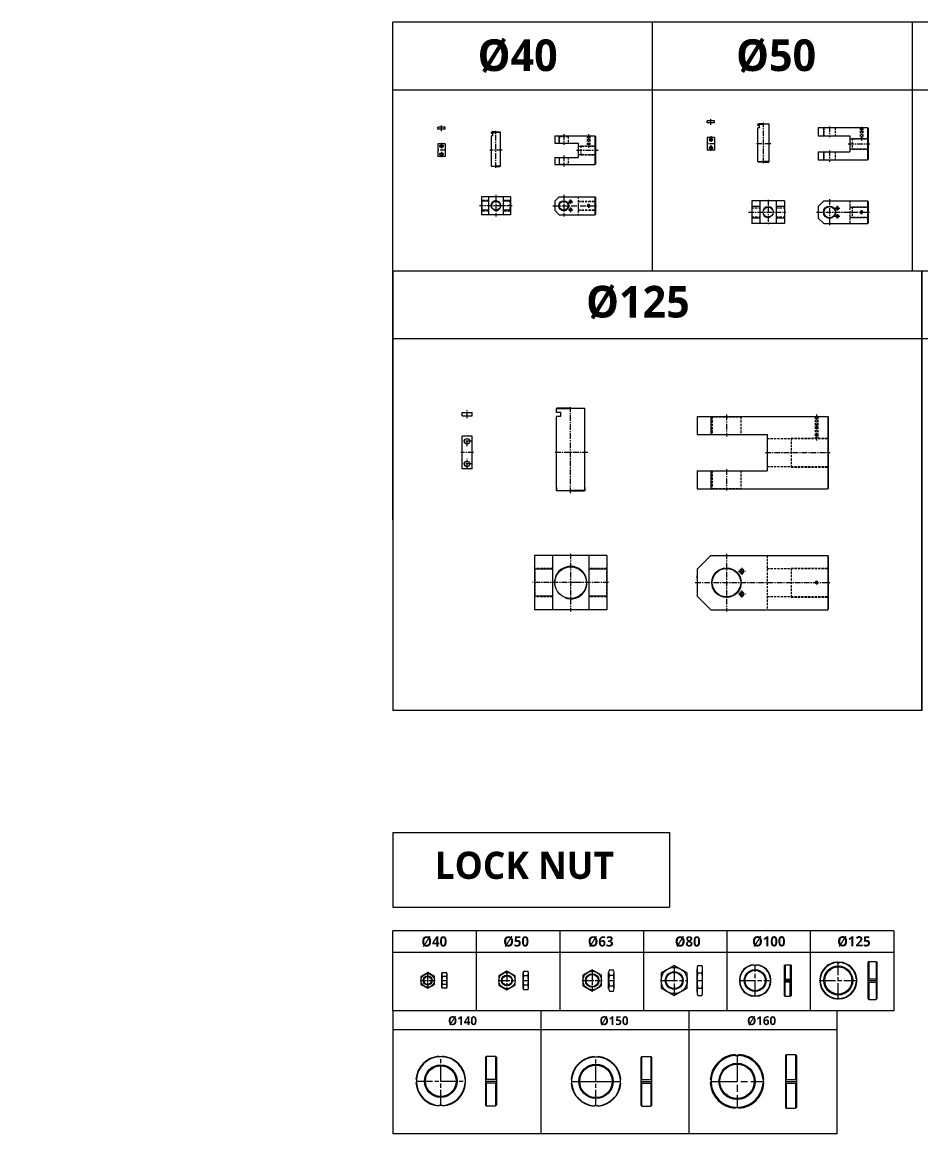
# Model space of a CAD drawing. Extents: x -819 to 3507, y 0 to 5160.
# Drawn here: x -819 to 1169, y 0 to 2457 of the extents above; entities that cross this region are included whole.
import ezdxf

# ---------------------------------------------------------------- set-up
doc = ezdxf.new("R2010")
doc.units = 0
doc.header["$LTSCALE"] = 10
doc.header["$MEASUREMENT"] = 0
for name, pattern in [('AM_ISO08W050', [18, 12, -1.5, 3, -1.5]), ('CENTER', [2, 1.25, -0.25, 0.25, -0.25]), ('HIDDENX2', [0.75, 0.5, -0.25])]:
    doc.linetypes.add(name, pattern=pattern)
doc.layers.get('0').update_dxf_attribs({"linetype": 'CONTINUOUS'})
doc.layers.get('DEFPOINTS').update_dxf_attribs({"linetype": 'CONTINUOUS'})
for name, color, linetype in [('1', 1, 'AM_ISO08W050'), ('BOM-UDEF', 3, 'CONTINUOUS'), ('HID', 2, 'HIDDENX2'), ('Line', 7, 'CONTINUOUS'), ('ML', 7, 'CONTINUOUS'), ('외형선', 3, 'CONTINUOUS'), ('테두리', 7, 'CONTINUOUS')]:
    doc.layers.add(name, color=color, linetype=linetype)
doc.styles.add('GHS', font='romans', dxfattribs={"bigfont": 'ghs'})
doc.styles.add('H', font='txt.shx')
doc.styles.add('문자', font='romans.shx')

msp = doc.modelspace()

# ---------------------------------------------------------------- linework, layer by layer
for p, q in [((0, 1906.9), (0, 2456.9)), ((2908.3, 2456.9), (0, 2456.9)), ((574, 1906.9), (574, 2456.9)), ((1148, 2456.9), (1148, 1906.9)), ((2908.3, 2306.9), (0, 2306.9)), ((2296, 1906.9), (0, 1906.9)), ((0, 1356.9), (0, 1906.9)), ((1169, 1906.9), (0, 1906.9)), ((0, 1906.9), (0, 935.9)), ((3507, 1906.9), (1169, 1906.9)), ((1169, 1906.9), (1169, 935.9)), ((1169, 935.9), (1169, 1906.9)), ((1169, 1756.9), (0, 1756.9)), ((3507, 1756.9), (1169, 1756.9)), ((1169, 935.9), (0, 935.9)), ((1107.2, 448.7), (0, 448.7)), ((0, 271.9), (0, 448.7)), ((184.5, 271.9), (184.5, 448.7)), ((369.1, 448.7), (369.1, 271.9)), ((553.6, 448.7), (553.6, 271.9)), ((738.1, 448.7), (738.1, 271.9)), ((922.6, 448.7), (922.6, 271.9)), ((1107.2, 448.7), (1107.2, 271.9)), ((1107.2, 448.7), (1107.2, 271.9)), ((1107.2, 448.7), (1107.2, 271.9)), ((1107.2, 400.5), (0, 400.5)), ((673.9, 372.3), (682.8, 372.3)), ((797.7, 372.7), (797.7, 373.7)), ((797.7, 372.7), (803.7, 372.7)), ((803.7, 372.7), (803.7, 373.7)), ((865.2, 372.7), (867.2, 373.7)), ((865.2, 372.7), (865.2, 304.9)), ((867.2, 373.7), (878.2, 373.7)), ((867.2, 373.7), (867.2, 341.8)), ((880.2, 372.7), (878.2, 373.7)), ((878.2, 373.7), (878.2, 341.8)), ((880.2, 372.7), (880.2, 304.9)), ((981, 378.7), (981, 379.7)), ((981, 378.7), (988, 378.7)), ((988, 378.7), (988, 379.7)), ((1050, 378.7), (1052, 380.7)), ((1050, 378.7), (1050, 299)), ((1052, 380.7), (1068, 380.7)), ((1052, 380.7), (1052, 342.3)), ((1068, 380.7), (1070, 378.7)), ((1068, 380.7), (1068, 342.3)), ((1070, 378.7), (1070, 299)), ((107.8, 353.8), (109.2, 356.1)), ((107.8, 323.8), (107.8, 353.8)), ((109.2, 356.1), (118.5, 356.1)), ((118.5, 347.5), (109.2, 347.5)), ((119.8, 353.8), (118.5, 356.1)), ((119.8, 323.8), (119.8, 353.8)), ((287.6, 356.8), (289.2, 359.6)), ((287.6, 320.8), (287.6, 356.8)), ((289.2, 359.6), (298, 359.6)), ((298, 349.2), (289.2, 349.2)), ((299.6, 356.8), (298, 359.6)), ((299.6, 320.8), (299.6, 356.8)), ((476.9, 320.5), (476.9, 356.4)), ((478.5, 362.5), (487.3, 362.5)), ((478.5, 350.6), (487.3, 350.6)), ((488.9, 320.5), (488.9, 356.4)), ((488.9, 320.5), (488.9, 356.4)), ((672.4, 313.7), (672.4, 363.9)), ((673.9, 355.6), (682.8, 355.6)), ((684.4, 313.7), (684.4, 363.9)), ((684.4, 315.6), (684.4, 363.9)), ((109.2, 321.5), (107.8, 323.8)), ((118.5, 330.2), (109, 330.2)), ((118.5, 321.5), (109.2, 321.5)), ((118.5, 321.5), (119.8, 323.8)), ((289.2, 318), (287.6, 320.8)), ((298, 328.4), (289.2, 328.4)), ((298, 318), (299.6, 320.8)), ((478.5, 327), (487.3, 327)), ((673.9, 322.1), (682.8, 322.1)), ((766.8, 341.8), (765.8, 341.8)), ((766.8, 335.8), (765.8, 335.8)), ((766.8, 341.8), (766.8, 335.8)), ((834.6, 341.8), (835.6, 341.8)), ((834.6, 341.8), (834.6, 335.8)), ((834.6, 335.8), (835.6, 335.8)), ((865.2, 341.8), (880.2, 341.8)), ((865.2, 335.8), (880.2, 335.8)), ((867.2, 303.9), (867.2, 335.8)), ((878.2, 303.9), (878.2, 335.8)), ((944.7, 342.3), (943.7, 342.3)), ((944.7, 335.3), (943.7, 335.3)), ((944.7, 342.3), (944.7, 335.3)), ((1024.4, 342.3), (1025.4, 342.3)), ((1024.4, 342.3), (1024.4, 335.3)), ((1024.4, 335.3), (1025.4, 335.3)), ((1050, 342.3), (1070, 342.3)), ((1050, 335.3), (1070, 335.3)), ((1052, 335.3), (1052, 297)), ((1068, 335.3), (1068, 297)), ((298, 318), (289.2, 318)), ((478.5, 315.1), (487.3, 315.1)), ((673.9, 305.3), (682.8, 305.3)), ((797.7, 304.9), (797.7, 303.9)), ((797.7, 304.9), (803.7, 304.9)), ((803.7, 304.9), (803.7, 303.9)), ((865.2, 304.9), (867.2, 303.9)), ((867.2, 303.9), (878.2, 303.9)), ((880.2, 304.9), (878.2, 303.9)), ((981, 299), (981, 298)), ((981, 299), (988, 299)), ((988, 299), (988, 298)), ((1050, 299), (1052, 297)), ((1052, 297), (1068, 297)), ((1068, 297), (1070, 299)), ((1107.2, 271.9), (0, 271.9)), ((0, 271.9), (0, 0)), ((982.1, 271.9), (0, 271.9)), ((327.4, 0), (327.4, 271.9)), ((654.7, 0), (654.7, 271.9)), ((982.1, 0), (982.1, 271.9)), ((982.1, 229.9), (0, 229.9)), ((756.8, 175.2), (756.8, 173.2)), ((756.8, 173.2), (764.8, 173.2)), ((764.8, 175.2), (764.8, 173.2)), ((867.9, 173.2), (869.9, 175.2)), ((867.9, 173.2), (867.9, 58.4)), ((869.9, 175.2), (889.9, 175.2)), ((869.9, 119.8), (869.9, 175.2)), ((889.9, 175.2), (891.9, 173.2)), ((889.9, 175.2), (889.9, 119.8)), ((891.9, 173.2), (891.9, 58.4)), ((101.8, 171.2), (101.8, 170.2)), ((109.8, 170.2), (101.8, 170.2)), ((109.8, 171.2), (109.8, 170.2)), ((204.8, 169.2), (206.8, 171.2)), ((204.8, 169.2), (204.8, 63.5)), ((206.8, 171.2), (226.8, 171.2)), ((206.8, 120.4), (206.8, 171.2)), ((226.8, 171.2), (228.8, 169.2)), ((226.8, 171.2), (226.8, 120.4)), ((228.8, 169.2), (228.8, 63.5)), ((444.9, 170.7), (444.9, 169.6)), ((452.9, 169.6), (444.9, 169.6)), ((452.9, 170.7), (452.9, 169.6)), ((547.9, 168.7), (549.9, 170.7)), ((547.9, 168.7), (547.9, 62.9)), ((549.9, 170.7), (569.9, 170.7)), ((549.9, 119.8), (549.9, 170.7)), ((569.9, 170.7), (571.9, 168.7)), ((569.9, 170.7), (569.9, 119.8)), ((571.9, 168.7), (571.9, 62.9)), ((51.9, 120.4), (50.9, 120.4)), ((51.9, 112.4), (50.9, 112.4)), ((51.9, 120.4), (51.9, 112.4)), ((159.6, 120.4), (160.6, 120.4)), ((159.6, 120.4), (159.6, 112.4)), ((159.6, 112.4), (160.6, 112.4)), ((204.8, 120.4), (228.8, 120.4)), ((204.8, 112.4), (228.8, 112.4)), ((206.8, 61.5), (206.8, 112.4)), ((226.8, 112.4), (226.8, 61.5)), ((395, 119.8), (394, 119.8)), ((395, 111.8), (394, 111.8)), ((395, 119.8), (395, 111.8)), ((502.7, 119.8), (503.7, 119.8)), ((502.7, 119.8), (502.7, 111.8)), ((502.7, 111.8), (503.7, 111.8)), ((547.9, 119.8), (571.9, 119.8)), ((547.9, 111.8), (571.9, 111.8)), ((549.9, 60.9), (549.9, 111.8)), ((569.9, 111.8), (569.9, 60.9)), ((703.5, 119.8), (701.5, 119.8)), ((703.5, 111.8), (701.5, 111.8)), ((703.5, 119.8), (703.5, 111.8)), ((820.2, 119.8), (818.2, 119.8)), ((818.2, 119.8), (818.2, 111.8)), ((820.2, 111.8), (818.2, 111.8)), ((867.9, 119.8), (891.9, 119.8)), ((867.9, 111.8), (891.9, 111.8)), ((869.9, 56.4), (869.9, 111.8)), ((889.9, 111.8), (889.9, 56.4)), ((101.8, 61.5), (101.8, 62.5)), ((109.8, 62.5), (101.8, 62.5)), ((109.8, 61.5), (109.8, 62.5)), ((204.8, 63.5), (206.8, 61.5)), ((206.8, 61.5), (226.8, 61.5)), ((228.8, 63.5), (226.8, 61.5)), ((444.9, 60.9), (444.9, 61.9)), ((452.9, 61.9), (444.9, 61.9)), ((452.9, 60.9), (452.9, 61.9)), ((547.9, 62.9), (549.9, 60.9)), ((549.9, 60.9), (569.9, 60.9)), ((571.9, 62.9), (569.9, 60.9)), ((756.8, 58.4), (756.8, 56.4)), ((756.8, 58.4), (764.8, 58.4)), ((764.8, 58.4), (764.8, 56.4)), ((867.9, 58.4), (869.9, 56.4)), ((869.9, 56.4), (889.9, 56.4)), ((891.9, 58.4), (889.9, 56.4)), ((982.1, 0), (0, 0))]:
    msp.add_line(p, q)
at = {"color": 3}
msp.add_line((361.4, 1529.5), (361.4, 1585.5), dxfattribs=at)
for points in [[(650.8, 355.6), (621.8, 372.3), (592.8, 355.6), (592.8, 322.1), (621.8, 305.3), (650.8, 322.1)], [(92, 347.5), (77, 356.1), (62, 347.5), (62, 330.2), (77, 321.5), (92, 330.2)], [(270.2, 349.2), (252.2, 359.6), (234.2, 349.2), (234.2, 328.4), (252.2, 318), (270.2, 328.4)], [(461.1, 350.6), (440.6, 362.5), (420.1, 350.6), (420.1, 327), (440.6, 315.1), (461.1, 327)]]:
    msp.add_lwpolyline(points, close=True)
for centre, radius in [((984.5, 338.8), 30), ((77, 338.8), 15), ((77, 338.8), 8.5), ((252.2, 338.8), 18), ((252.2, 338.8), 10.5), ((440.6, 338.8), 20.5), ((621.8, 338.8), 29), ((621.8, 338.8), 18), ((800.7, 338.8), 22.5), ((105.8, 116.4), 34), ((448.9, 115.8), 36), ((760.8, 115.8), 38)]:
    msp.add_circle(centre, radius)
for centre, radius, start, end in [((771.4, 1243.2), 5, 34.3461, 302.9866), ((771.4, 1193.2), 5, 57.0134, 325.6539), ((695.6, 363.9), 23.3, 158.9243, 201.0757), ((661.1, 363.9), 23.3, 338.9243, 21.0757), ((800.7, 338.8), 35, 94.9171, 175.0829), ((800.7, 338.8), 34, 95.0621, 174.9379), ((800.7, 338.8), 35, 4.9171, 85.0829), ((800.7, 338.8), 34, 5.0621, 84.9379), ((984.5, 338.8), 41, 94.8971, 175.1029), ((984.5, 338.8), 40, 95.0198, 174.9802), ((984.5, 338.8), 41, 4.8971, 85.1029), ((984.5, 338.8), 40, 5.0198, 84.9802), ((115.5, 351.8), 7.66, 145.591, 214.409), ((137.8, 338.6), 30, 162.8014, 179.5998), ((112.2, 351.8), 7.66, 325.591, 34.409), ((89.8, 338.6), 30, 0.4002, 17.1986), ((296.8, 354.4), 9.19, 145.591, 214.409), ((323.6, 338.6), 36, 162.8014, 179.5998), ((290.4, 354.4), 9.19, 325.591, 34.409), ((263.6, 338.6), 36, 0.4002, 17.1986), ((488.9, 356.6), 12, 150.5134, 209.4867), ((522.7, 338.8), 45.8, 165.0085, 194.9915), ((476.9, 356.6), 12, 330.5134, 29.4866), ((443.1, 338.8), 45.8, 345.0085, 14.9915), ((763.2, 338.8), 90.8, 169.3723, 190.6277), ((593.6, 338.8), 90.8, 349.3723, 10.6277), ((137.8, 339), 30, 180.4002, 197.1986), ((115.5, 325.8), 7.66, 145.591, 214.409), ((89.8, 339), 30, 342.8014, 359.5998), ((112.2, 325.8), 7.66, 325.591, 34.409), ((323.6, 339.1), 36, 180.4002, 197.1986), ((296.8, 323.2), 9.19, 145.591, 214.409), ((263.6, 339.1), 36, 342.8014, 359.5998), ((290.4, 323.2), 9.19, 325.591, 34.409), ((488.9, 321.1), 12, 150.5134, 209.4866), ((476.9, 321.1), 12, 330.5134, 29.4866), ((695.6, 313.7), 23.3, 158.9243, 201.0757), ((661.1, 313.7), 23.3, 338.9243, 21.0757), ((800.7, 338.8), 35, 184.9171, 265.0829), ((800.7, 338.8), 34, 185.0621, 264.9379), ((800.7, 338.8), 35, 274.9171, 355.0829), ((800.7, 338.8), 34, 275.0621, 354.9379), ((984.5, 338.8), 41, 184.8971, 265.1029), ((984.5, 338.8), 40, 185.0198, 264.9802), ((984.5, 338.8), 40, 275.0198, 354.9802), ((984.5, 338.8), 41, 274.8971, 355.1029), ((760.8, 115.8), 59.5, 93.8547, 176.1453), ((760.8, 115.8), 57.5, 93.989, 176.011), ((760.8, 115.8), 59.5, 3.8547, 86.1453), ((760.8, 115.8), 57.5, 3.989, 86.011), ((105.8, 116.4), 55, 94.1706, 175.8294), ((105.8, 116.4), 54, 94.248, 175.752), ((105.8, 116.4), 55, 4.1706, 85.8294), ((105.8, 116.4), 54, 4.248, 85.752), ((448.9, 115.8), 55, 94.1706, 175.8294), ((448.9, 115.8), 54, 94.248, 175.752), ((448.9, 115.8), 55, 4.1706, 85.8294), ((448.9, 115.8), 54, 4.248, 85.752), ((105.8, 116.4), 55, 184.1706, 265.8294), ((105.8, 116.4), 54, 184.248, 265.752), ((105.8, 116.4), 54, 274.248, 355.752), ((105.8, 116.4), 55, 274.1706, 355.8294), ((448.9, 115.8), 55, 184.1706, 265.8294), ((448.9, 115.8), 54, 184.248, 265.752), ((448.9, 115.8), 54, 274.248, 355.752), ((448.9, 115.8), 55, 274.1706, 355.8294), ((760.8, 115.8), 59.5, 183.8547, 266.1453), ((760.8, 115.8), 57.5, 183.989, 266.011), ((760.8, 115.8), 57.5, 273.989, 356.011), ((760.8, 115.8), 59.5, 273.8547, 356.1453)]:
    msp.add_arc(centre, radius, start, end)
at = {"layer": '1', "ltscale": 0.3}
for p, q in [((621.8, 372.3), (621.8, 305.3)), ((800.7, 303.8), (800.7, 372.8)), ((984.5, 296.8), (984.5, 380.8)), ((592.8, 338.8), (650.8, 338.8)), ((765.7, 338.8), (835.7, 338.8)), ((942.5, 338.8), (1026.5, 338.8)), ((105.8, 61.4), (105.8, 170.2)), ((448.9, 60.8), (448.9, 169.6)), ((51.9, 116.4), (160.8, 116.4)), ((393.9, 115.8), (503.9, 115.8)), ((412.8, 115.8), (503.9, 115.8))]:
    msp.add_line(p, q, dxfattribs=at)
at = {"layer": '1', "ltscale": 0.1}
for p, q in [((77, 321.5), (77, 356.1)), ((62, 338.8), (92, 338.8))]:
    msp.add_line(p, q, dxfattribs=at)
at = {"layer": '1', "ltscale": 0.2}
for p, q in [((252.2, 359.6), (252.2, 318)), ((440.6, 362.5), (440.6, 315.1)), ((234.2, 338.8), (270.2, 338.8)), ((420.1, 338.8), (461.1, 338.8))]:
    msp.add_line(p, q, dxfattribs=at)
at = {"layer": '1'}
for p, q in [((107.8, 338.8), (119.8, 338.8)), ((287.6, 338.8), (299.6, 338.8)), ((476.9, 338.8), (488.9, 338.8)), ((672.4, 338.8), (684.4, 338.8)), ((865.2, 338.8), (880.2, 338.8)), ((1050, 338.8), (1070, 338.8)), ((204.8, 116.4), (228.8, 116.4)), ((547.9, 115.8), (571.9, 115.8)), ((867.9, 115.8), (891.9, 115.8))]:
    msp.add_line(p, q, dxfattribs=at)
at = {"layer": '1', "ltscale": 0.5}
for p, q in [((760.8, 175.3), (760.8, 56.3)), ((701.3, 115.8), (820.3, 115.8))]:
    msp.add_line(p, q, dxfattribs=at)
at = {"layer": 'DEFPOINTS', "color": 0, "linetype": 'ByBlock'}
for p in [(357.7, 2057.5), (672.4, 1224.5), (672.4, 1188.2)]:
    msp.add_point(p, dxfattribs=at)
at = {"layer": 'HID'}
for p, q in [((952.7, 2224), (952.7, 2206)), ((977.7, 2224), (977.7, 2206)), ((1032.6, 2224), (1032.6, 2200.2)), ((1033.1, 2224), (1033.1, 2200.2)), ((1038.1, 2224), (1038.1, 2200.2)), ((1038.6, 2224), (1038.6, 2200.2)), ((367.7, 2204.6), (366.7, 2205.6)), ((367.7, 2204.6), (387.7, 2204.6)), ((367.7, 2204.6), (367.7, 2189.6)), ((387.7, 2204.6), (388.7, 2205.6)), ((387.7, 2204.6), (387.7, 2189.6)), ((429.6, 2205.6), (429.6, 2184)), ((430.2, 2205.6), (430.2, 2184)), ((434.9, 2205.6), (434.9, 2184)), ((435.6, 2205.6), (435.6, 2184)), ((1010.2, 2199.2), (1050.2, 2199.2)), ((1015.2, 2200.2), (1015.2, 2176.2)), ((1015.2, 2200.2), (1050.2, 2200.2)), ((409.7, 2183.3), (447.7, 2183.3)), ((409.7, 2164.8), (447.7, 2164.8)), ((415.7, 2184), (415.7, 2164)), ((415.7, 2184), (447.7, 2184)), ((415.7, 2164), (447.7, 2164)), ((952.7, 2170.5), (952.7, 2152.5)), ((977.7, 2170.5), (977.7, 2152.5)), ((1010.2, 2177.2), (1050.2, 2177.2)), ((1015.2, 2176.2), (1050.2, 2176.2)), ((367.7, 2143.1), (366.7, 2142.1)), ((367.7, 2158.1), (367.7, 2143.1)), ((367.7, 2143.1), (387.7, 2143.1)), ((387.7, 2158.1), (387.7, 2143.1)), ((387.7, 2143.1), (388.7, 2142.1)), ((196.6, 2063.2), (195.6, 2064.2)), ((258.6, 2063.2), (259.6, 2064.2)), ((409.7, 2071.2), (409.7, 2031.2)), ((211.6, 2063.2), (196.6, 2063.2)), ((196.6, 2063.2), (196.6, 2039.2)), ((258.6, 2063.2), (243.6, 2063.2)), ((258.6, 2063.2), (258.6, 2039.2)), ((409.7, 2061.2), (447.7, 2061.2)), ((409.7, 2060.4), (447.7, 2060.4)), ((409.7, 2041.9), (447.7, 2041.9)), ((409.7, 2041.2), (447.7, 2041.2)), ((793.6, 2046.9), (811.4, 2046.9)), ((847.4, 2046.9), (865.1, 2046.9)), ((1010.2, 2061.9), (1010.2, 2011.9)), ((1010.2, 2047.9), (1050.2, 2047.9)), ((1015.2, 2048.9), (1050.2, 2048.9)), ((1015.2, 2048.9), (1015.2, 2024.9)), ((196.6, 2039.2), (195.6, 2038.2)), ((211.6, 2039.2), (196.6, 2039.2)), ((258.6, 2039.2), (243.6, 2039.2)), ((258.6, 2039.2), (259.6, 2038.2)), ((793.6, 2026.9), (811.4, 2026.9)), ((847.4, 2026.9), (865.1, 2026.9)), ((1010.2, 2025.9), (1050.2, 2025.9)), ((1015.2, 2024.9), (1050.2, 2024.9)), ((705.9, 1584.5), (704.9, 1585.5)), ((705.9, 1584.5), (705.9, 1545.5)), ((705.9, 1584.5), (768.9, 1584.5)), ((768.9, 1584.5), (769.9, 1585.5)), ((768.9, 1584.5), (768.9, 1545.5)), ((933.5, 1585.5), (933.5, 1537.7)), ((934.1, 1585.5), (934.1, 1537.7)), ((938.8, 1585.5), (938.8, 1537.7)), ((939.5, 1585.5), (939.5, 1537.7)), ((827.4, 1536.7), (962.4, 1536.7)), ((880.4, 1537.7), (962.4, 1537.7)), ((880.4, 1537.7), (880.4, 1473.7)), ((827.4, 1474.7), (962.4, 1474.7)), ((705.9, 1465.5), (705.9, 1426.5)), ((768.9, 1465.5), (768.9, 1426.5)), ((880.4, 1473.7), (962.4, 1473.7)), ((705.9, 1426.5), (704.9, 1425.5)), ((705.9, 1426.5), (768.9, 1426.5)), ((768.9, 1426.5), (769.9, 1425.5)), ((827.4, 1278.2), (827.4, 1158.2)), ((313.9, 1249.7), (312.9, 1250.7)), ((313.9, 1249.7), (313.9, 1186.7)), ((352.9, 1249.7), (313.9, 1249.7)), ((471.9, 1249.7), (432.9, 1249.7)), ((471.9, 1249.7), (472.9, 1250.7)), ((471.9, 1249.7), (471.9, 1186.7)), ((827.4, 1249.2), (962.4, 1249.2)), ((880.4, 1250.2), (962.4, 1250.2)), ((880.4, 1250.2), (880.4, 1186.2)), ((313.9, 1186.7), (312.9, 1185.7)), ((352.9, 1186.7), (313.9, 1186.7)), ((471.9, 1186.7), (432.9, 1186.7)), ((471.9, 1186.7), (472.9, 1185.7)), ((827.4, 1187.2), (962.4, 1187.2)), ((880.4, 1186.2), (962.4, 1186.2))]:
    msp.add_line(p, q, dxfattribs=at)
at = {"layer": 'Line'}
for centre, start, end in [((392.7, 2060.2), 61.5668, 332.9732), ((392.7, 2042.2), 27.0268, 298.4332), ((982.7, 2045.9), 61.5668, 332.9732), ((982.7, 2027.9), 27.0268, 298.4332)]:
    msp.add_arc(centre, 3, start, end, dxfattribs=at)
at = {"layer": 'ML', "color": 1, "linetype": 'CENTER'}
for p, q in [((703, 2230.1), (703, 2243.2)), ((107.5, 2215.9), (107.5, 2229)), ((227.6, 2135.3), (227.6, 2217)), ((819.4, 2145.2), (819.4, 2234.8)), ((965.2, 2226.6), (965.2, 2202.8)), ((1035.6, 2225.8), (1035.6, 2195.2)), ((107.5, 2190.6), (107.5, 2158.3)), ((377.7, 2209.6), (377.7, 2185.6)), ((432.6, 2209.6), (432.6, 2179.3)), ((712.3, 2188.2), (694.1, 2188.2)), ((708, 2197.2), (698, 2197.2)), ((703, 2204.8), (703, 2172.5)), ((835.5, 2188.2), (803.8, 2188.2)), ((1006.2, 2188.2), (1054.2, 2188.2)), ((116.9, 2174), (98.7, 2174)), ((112.5, 2183), (102.5, 2183)), ((112.5, 2165), (102.5, 2165)), ((241.3, 2174), (214.6, 2174)), ((377.7, 2162.1), (377.7, 2138.1)), ((405.7, 2174), (453.7, 2174)), ((405.7, 2174), (453.7, 2174)), ((708, 2179.2), (698, 2179.2)), ((965.2, 2173.5), (965.2, 2148.6)), ((227.6, 2075.2), (227.6, 2027.2)), ((377.7, 2075.2), (377.7, 2027.2)), ((392.7, 2055.3), (392.7, 2065.1)), ((829.4, 2064.4), (829.4, 2048.9)), ((965.2, 2065.9), (965.2, 2007.9)), ((240.1, 2051.2), (191.6, 2051.2)), ((263.6, 2051.2), (240.1, 2051.2)), ((353.7, 2051.2), (449.7, 2051.2)), ((387.8, 2060.2), (397.6, 2060.2)), ((387.8, 2042.2), (397.6, 2042.2)), ((392.7, 2047.1), (392.7, 2037.3)), ((432.6, 2054.9), (432.6, 2047)), ((829.4, 2047.9), (829.4, 2009.1)), ((977.8, 2045.9), (987.6, 2045.9)), ((982.7, 2041), (982.7, 2050.8)), ((1035.6, 2041.7), (1035.6, 2032.3)), ((785.8, 2036.9), (868.3, 2036.9)), ((936.2, 2036.9), (1054.2, 2036.9)), ((977.8, 2027.9), (987.6, 2027.9)), ((982.7, 2032.8), (982.7, 2023)), ((164.1, 1581.9), (164.1, 1600.1)), ((392.9, 1415.7), (392.9, 1606.2)), ((737.4, 1589.5), (737.4, 1541.3)), ((936.5, 1589.5), (936.5, 1532.7)), ((173.6, 1530.7), (155.3, 1530.7)), ((164.1, 1519.6), (164.1, 1538.7)), ((178.5, 1505.7), (150, 1505.7)), ((430.9, 1505.7), (356, 1505.7)), ((823.4, 1505.7), (966.4, 1505.7)), ((173.6, 1480.7), (155.3, 1480.7)), ((164.1, 1471.2), (164.1, 1491.6)), ((737.4, 1468.7), (737.4, 1421.5)), ((392.9, 1282.2), (392.9, 1154.2)), ((737.4, 1282.2), (737.4, 1154.2)), ((763.7, 1243.2), (779.1, 1243.2)), ((771.4, 1250.9), (771.4, 1235.4)), ((405.4, 1218.2), (308.9, 1218.2)), ((476.9, 1218.2), (405.4, 1218.2)), ((668.4, 1218.2), (966.4, 1218.2)), ((936.5, 1221.9), (936.5, 1214.1)), ((763.7, 1193.2), (779.1, 1193.2)), ((771.4, 1185.4), (771.4, 1200.9))]:
    msp.add_line(p, q, dxfattribs=at)
at = {"layer": 'ML'}
for p, q in [((940.2, 2224), (940.2, 2206)), ((940.2, 2224), (1049.2, 2224)), ((952.2, 2206), (952.2, 2224)), ((1049.2, 2224), (1050.2, 2223)), ((1049.2, 2224), (1049.2, 2152.5)), ((1050.2, 2223), (1050.2, 2153.5)), ((357.7, 2205.6), (444.7, 2205.6)), ((357.7, 2205.6), (357.7, 2189.6)), ((357.7, 2189.6), (409.7, 2189.6)), ((367.7, 2189.6), (367.7, 2205.6)), ((409.7, 2189.6), (409.7, 2158.1)), ((444.7, 2205.6), (446.7, 2205.6)), ((446.7, 2205.6), (447.7, 2204.6)), ((446.7, 2205.6), (446.7, 2142.1)), ((447.7, 2204.6), (447.7, 2143.1)), ((940.2, 2206), (1010.2, 2206)), ((1010.2, 2206), (1010.2, 2170.5)), ((940.2, 2170.5), (1010.2, 2170.5)), ((940.2, 2170.5), (940.2, 2152.5)), ((952.2, 2152.5), (952.2, 2170.5)), ((357.7, 2158.1), (409.7, 2158.1)), ((357.7, 2158.1), (357.7, 2142.1)), ((357.7, 2142.1), (444.7, 2142.1)), ((367.7, 2158.1), (367.7, 2142.1)), ((444.7, 2142.1), (446.7, 2142.1)), ((446.7, 2142.1), (447.7, 2143.1)), ((940.2, 2152.5), (1049.2, 2152.5)), ((1049.2, 2152.5), (1050.2, 2153.5)), ((259.6, 2071.2), (195.6, 2071.2)), ((195.6, 2071.2), (195.6, 2031.2)), ((211.6, 2071.2), (211.6, 2031.2)), ((243.6, 2071.2), (243.6, 2031.2)), ((259.6, 2071.2), (259.6, 2031.2)), ((357.7, 2061.2), (367.7, 2071.2)), ((367.7, 2071.2), (446.7, 2071.2)), ((446.7, 2071.2), (447.7, 2070.2)), ((446.7, 2071.2), (446.7, 2031.2)), ((447.7, 2070.2), (447.7, 2032.2)), ((829.4, 2064.4), (829.4, 2064.4)), ((211.6, 2061.2), (195.6, 2061.2)), ((211.6, 2041.2), (195.6, 2041.2)), ((259.6, 2061.2), (243.6, 2061.2)), ((259.6, 2041.2), (243.6, 2041.2)), ((357.7, 2061.2), (357.7, 2041.2)), ((357.7, 2041.2), (367.7, 2031.2)), ((434.9, 2051.2), (434.9, 2049.3)), ((865.4, 2061.9), (793.4, 2061.9)), ((793.4, 2061.9), (793.4, 2011.9)), ((811.4, 2049.9), (793.4, 2049.9)), ((811.4, 2061.9), (811.4, 2011.9)), ((847.4, 2061.9), (847.4, 2011.9)), ((865.4, 2049.9), (847.4, 2049.9)), ((865.4, 2061.9), (865.4, 2011.9)), ((940.2, 2049.9), (952.2, 2061.9)), ((940.2, 2049.9), (940.2, 2023.9)), ((952.2, 2061.9), (1049.2, 2061.9)), ((1049.2, 2061.9), (1050.2, 2060.9)), ((1049.2, 2061.9), (1049.2, 2011.9)), ((1050.2, 2060.9), (1050.2, 2012.9)), ((259.6, 2031.2), (195.6, 2031.2)), ((367.7, 2031.2), (446.7, 2031.2)), ((446.7, 2031.2), (447.7, 2032.2)), ((811.4, 2023.9), (793.4, 2023.9)), ((865.4, 2023.9), (847.4, 2023.9)), ((940.2, 2023.9), (952.2, 2011.9)), ((865.4, 2011.9), (793.4, 2011.9)), ((952.2, 2011.9), (1049.2, 2011.9)), ((1049.2, 2011.9), (1050.2, 2012.9)), ((672.4, 1585.5), (672.4, 1545.5)), ((672.4, 1585.5), (961.4, 1585.5)), ((702.4, 1585.5), (702.4, 1545.5)), ((961.4, 1585.5), (962.4, 1584.5)), ((961.4, 1585.5), (961.4, 1425.5)), ((962.4, 1584.5), (962.4, 1426.5)), ((672.4, 1545.5), (827.4, 1545.5)), ((827.4, 1545.5), (827.4, 1465.5)), ((672.4, 1465.5), (672.4, 1425.5)), ((672.4, 1465.5), (827.4, 1465.5)), ((702.4, 1465.5), (702.4, 1425.5)), ((672.4, 1425.5), (961.4, 1425.5)), ((961.4, 1425.5), (962.4, 1426.5)), ((472.9, 1278.2), (312.9, 1278.2)), ((312.9, 1278.2), (312.9, 1158.2)), ((352.9, 1278.2), (352.9, 1158.2)), ((432.9, 1278.2), (432.9, 1158.2)), ((472.9, 1278.2), (472.9, 1158.2)), ((672.4, 1248.2), (702.4, 1278.2)), ((702.4, 1278.2), (961.4, 1278.2)), ((961.4, 1278.2), (962.4, 1277.2)), ((961.4, 1278.2), (961.4, 1158.2)), ((962.4, 1277.2), (962.4, 1159.2)), ((352.9, 1248.2), (312.9, 1248.2)), ((472.9, 1248.2), (432.9, 1248.2)), ((672.4, 1248.2), (672.4, 1188.2)), ((672.4, 1238.2), (672.4, 1198.2)), ((672.4, 1228.2), (672.4, 1233.2)), ((352.9, 1188.2), (312.9, 1188.2)), ((472.9, 1188.2), (432.9, 1188.2)), ((672.4, 1188.2), (702.4, 1158.2)), ((472.9, 1158.2), (312.9, 1158.2)), ((702.4, 1158.2), (961.4, 1158.2)), ((961.4, 1158.2), (962.4, 1159.2))]:
    msp.add_line(p, q, dxfattribs=at)
for centre, radius in [((227.6, 2051.2), 10), ((377.7, 2051.2), 11), ((377.7, 2051.2), 10), ((432.6, 2051.2), 2.38), ((829.4, 2036.9), 11), ((965.2, 2036.9), 13.5), ((965.2, 2036.9), 12.5), ((1035.6, 2036.9), 2.5), ((392.9, 1218.2), 35), ((737.4, 1218.2), 32.5), ((737.4, 1218.2), 31.5), ((936.5, 1218.2), 2.38), ((440.6, 338.8), 13.5)]:
    msp.add_circle(centre, radius, dxfattribs=at)
at = {"layer": 'ML', "color": 2}
for centre, radius in [((984.5, 338.8), 32), ((77, 338.8), 10), ((252.2, 338.8), 12), ((440.6, 338.8), 15), ((621.8, 338.8), 19.5), ((800.7, 338.8), 24), ((105.8, 116.4), 36), ((448.9, 115.8), 38), ((760.8, 115.8), 40)]:
    msp.add_circle(centre, radius, dxfattribs=at)
for centre, start, end in [((432.6, 2051.2), 254.2865, 197.9288), ((1035.6, 2036.9), 250.4048, 197.0054), ((936.5, 1218.2), 254.2865, 197.9288)]:
    msp.add_arc(centre, 3, start, end, dxfattribs=at)
at = {"layer": '외형선'}
for p, q in [((711, 2239), (695, 2239)), ((695, 2234.5), (695, 2239)), ((711, 2234.5), (711, 2239)), ((115.5, 2224.8), (99.5, 2224.8)), ((99.5, 2220.3), (99.5, 2224.8)), ((115.5, 2220.3), (99.5, 2220.3)), ((115.5, 2220.3), (115.5, 2224.8)), ((218.6, 2214.4), (217.6, 2213.4)), ((217.6, 2210.9), (217.6, 2213.4)), ((217.6, 2213.4), (227.6, 2213.4)), ((227.6, 2214.4), (218.6, 2214.4)), ((227.6, 2214.4), (236.6, 2214.4)), ((237.6, 2213.4), (227.6, 2213.4)), ((236.6, 2214.4), (237.6, 2213.4)), ((237.6, 2138.9), (237.6, 2213.4)), ((711, 2234.5), (695, 2234.5)), ((807.9, 2232.2), (806.9, 2231.2)), ((806.9, 2228.7), (806.9, 2231.2)), ((806.9, 2231.2), (819.4, 2231.2)), ((810.4, 2228.7), (806.9, 2228.7)), ((806.9, 2148.7), (806.9, 2223.7)), ((810.4, 2223.7), (806.9, 2223.7)), ((819.4, 2232.2), (807.9, 2232.2)), ((810.4, 2223.7), (810.4, 2228.7)), ((819.4, 2232.2), (830.9, 2232.2)), ((831.9, 2231.2), (819.4, 2231.2)), ((830.9, 2232.2), (831.9, 2231.2)), ((831.9, 2148.7), (831.9, 2231.2)), ((115.5, 2188), (99.5, 2188)), ((99.5, 2188), (99.5, 2160)), ((115.5, 2188), (115.5, 2160)), ((221.1, 2210.9), (217.6, 2210.9)), ((217.6, 2138.9), (217.6, 2205.9)), ((221.1, 2205.9), (217.6, 2205.9)), ((221.1, 2205.9), (221.1, 2210.9)), ((711, 2202.2), (695, 2202.2)), ((695, 2202.2), (695, 2174.2)), ((711, 2202.2), (711, 2174.2)), ((711, 2174.2), (695, 2174.2)), ((115.5, 2160), (99.5, 2160)), ((218.6, 2137.9), (217.6, 2138.9)), ((217.6, 2138.9), (227.6, 2138.9)), ((227.6, 2137.9), (218.6, 2137.9)), ((237.6, 2138.9), (227.6, 2138.9)), ((227.6, 2137.9), (236.6, 2137.9)), ((236.6, 2137.9), (237.6, 2138.9)), ((807.9, 2147.7), (806.9, 2148.7)), ((806.9, 2148.7), (819.4, 2148.7)), ((819.4, 2147.7), (807.9, 2147.7)), ((831.9, 2148.7), (819.4, 2148.7)), ((819.4, 2147.7), (830.9, 2147.7)), ((830.9, 2147.7), (831.9, 2148.7)), ((361.4, 1603), (362.4, 1604)), ((361.4, 1594), (361.4, 1603)), ((361.4, 1603), (392.9, 1603)), ((392.9, 1604), (362.4, 1604)), ((392.9, 1604), (423.4, 1604)), ((424.4, 1603), (392.9, 1603)), ((424.4, 1603), (423.4, 1604)), ((424.4, 1529.5), (424.4, 1603)), ((153.1, 1594.6), (175.1, 1594.6)), ((153.1, 1586.6), (153.1, 1594.6)), ((153.1, 1586.6), (175.1, 1586.6)), ((175.1, 1586.6), (175.1, 1594.6)), ((371.4, 1594), (361.4, 1594)), ((361.4, 1428.3), (361.4, 1585.5)), ((371.4, 1585.5), (361.4, 1585.5)), ((371.4, 1585.5), (371.4, 1594)), ((424.4, 1428.3), (424.4, 1586.7)), ((175.1, 1541.7), (153.1, 1541.7)), ((153.1, 1469.7), (153.1, 1541.7)), ((175.1, 1469.7), (175.1, 1541.7)), ((175.1, 1469.7), (153.1, 1469.7)), ((361.4, 1422), (361.4, 1428.5)), ((361.4, 1428.5), (361.4, 1422)), ((424.4, 1422), (424.4, 1428.5)), ((424.4, 1428.5), (424.4, 1422)), ((361.4, 1422), (362.4, 1421)), ((361.4, 1422), (392.9, 1422)), ((392.9, 1421), (362.4, 1421)), ((424.4, 1422), (392.9, 1422)), ((392.9, 1421), (423.4, 1421)), ((392.9, 1421), (423.4, 1421)), ((424.4, 1422), (423.4, 1421)), ((0, 666.2), (0, 501)), ((0, 666.2), (611.7, 666.2)), ((611.7, 666.2), (611.7, 501)), ((0, 501), (611.7, 501))]:
    msp.add_line(p, q, dxfattribs=at)
for centre, radius in [((703, 2197.2), 3.5), ((107.5, 2183), 3.5), ((107.5, 2165), 3.5), ((703, 2179.2), 3.5), ((392.7, 2060.2), 2.5), ((392.7, 2042.2), 2.5), ((982.7, 2045.9), 2.5), ((982.7, 2027.9), 2.5), ((164.1, 1530.7), 6), ((164.1, 1480.7), 6), ((771.4, 1243.2), 4.25), ((771.4, 1193.2), 4.25)]:
    msp.add_circle(centre, radius, dxfattribs=at)
at = {"layer": '외형선', "color": 0}
msp.add_arc((829.4, 2036.9), 12, 24.3556, 291.599, dxfattribs=at)
at = {"layer": '테두리'}
for centre, radius, start, end in [((227.6, 2051.2), 10.8, 246.3148, 198.8606), ((392.9, 1218.2), 36, 249.719, 192.3422)]:
    msp.add_arc(centre, radius, start, end, dxfattribs=at)

# ---------------------------------------------------------------- texts
at = {"attachment_point": 1, "style": '문자'}
for s, width, gutter_width, heights, insert, char_height in [('{\\fMalgun Gothic|b1|i0|c129|p50;%%C40}', 124.533, 16, [-75.6], (187.4, 2418.9), 70), ('{\\fMalgun Gothic|b1|i0|c129|p50;%%C50}', 124.533, 16, [-75.6], (758.7, 2418.9), 70), ('{\\fMalgun Gothic|b1|i0|c129|p50;%%C125}', 124.533, 16, [-75.6], (427.1, 1874.2), 70), ('{\\fMalgun Gothic|b1|i0|c129|p50;%%C40}', 40.035, 5.14, [-24.3], (63, 436.4), 22.503), ('{\\fMalgun Gothic|b1|i0|c129|p50;%%C50}', 40.035, 5.14, [-24.3], (244, 436.4), 22.503), ('{\\fMalgun Gothic|b1|i0|c129|p50;%%C63}', 40.035, 5.14, [-24.3], (430.8, 436.4), 22.503), ('{\\fMalgun Gothic|b1|i0|c129|p50;%%C80}', 40.035, 5.14, [-24.3], (623.3, 436.4), 22.503), ('{\\fMalgun Gothic|b1|i0|c129|p50;%%C100}', 40.035, 5.14, [-24.3], (794.1, 436.6), 22.503), ('{\\fMalgun Gothic|b1|i0|c129|p50;%%C125}', 40.035, 5.14, [-24.3], (982.3, 436.6), 22.503), ('{\\fMalgun Gothic|b1|i0|c129|p50;%%C140}', 34.875, 4.48, [-21.2], (121.8, 259.8), 19.603), ('{\\fMalgun Gothic|b1|i0|c129|p50;%%C150}', 34.875, 4.48, [-21.2], (456.7, 259.8), 19.603), ('{\\fMalgun Gothic|b1|i0|c129|p50;%%C160}', 34.875, 4.48, [-21.2], (782.9, 259.8), 19.603)]:
    msp.add_mtext_dynamic_manual_height_columns(s, width=width, gutter_width=gutter_width, heights=heights, dxfattribs=dict(at, insert=insert, char_height=char_height))
at = {"layer": 'BOM-UDEF', "insert": (92.4, 623.4), "char_height": 60, "attachment_point": 1, "style": 'H'}
msp.add_mtext_dynamic_manual_height_columns('{\\fMalgun Gothic|b1|i0|c129|p50;LOCK NUT}', width=1182.182, gutter_width=15, heights=[-62], dxfattribs=at)
at = {"layer": 'ML', "color": 2, "insert": (-819.3, 74.1), "char_height": 3, "attachment_point": 7, "style": 'GHS'}
msp.add_mtext('\\A1;', dxfattribs=at)

doc.saveas('drawing.dxf')
